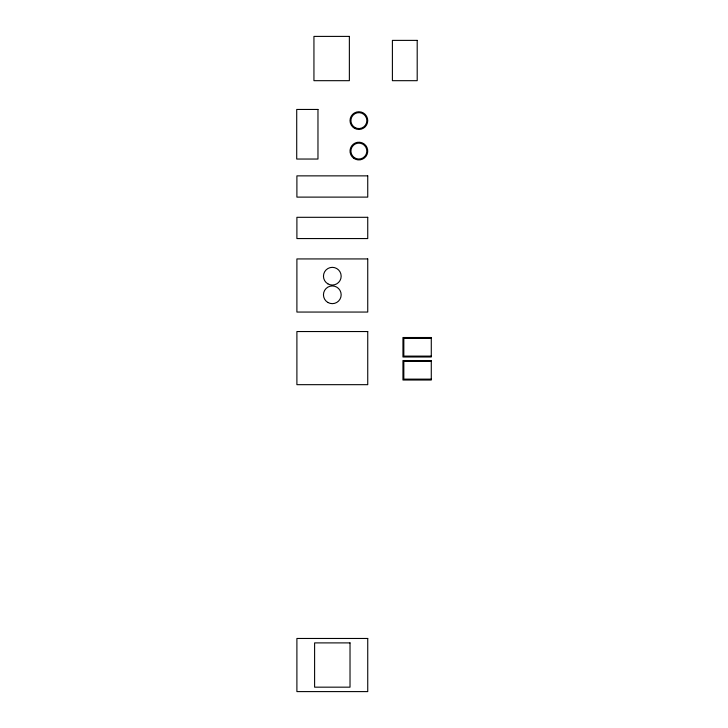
<?xml version="1.0" encoding="UTF-8"?>
<svg xmlns="http://www.w3.org/2000/svg" width="728" height="728" viewBox="0 0 728 728"><rect width="100%" height="100%" fill="white"/><g stroke="black" fill="none" stroke-linecap="round" stroke-linejoin="round"><path stroke-width="1.09" d="M431.285 338.402L403.831 338.402L403.831 356.11L431.285 356.11M431.285 361.425L403.831 361.425L403.831 379.133L431.285 379.133M349.367 36.4L313.941 36.4L313.941 80.681L349.367 80.681L349.367 36.4M417.199 40.386L392.401 40.386L392.401 80.681L417.199 80.681L417.199 40.386M317.972 109.455L296.715 109.455L296.715 159.041L317.972 159.041L317.972 109.455M367.74 175.867L296.897 175.867L296.897 197.115L367.74 197.115L367.74 175.867M367.74 217.308L296.897 217.308L296.897 238.566L367.74 238.566L367.74 217.308M367.74 258.931L296.897 258.931L296.897 312.057L367.74 312.057L367.74 258.931M367.74 331.54L296.897 331.54L296.897 384.675L367.74 384.675L367.74 331.54M431.285 337.51L402.948 337.51L402.948 356.993L431.285 356.993L431.285 337.51M431.285 360.533L402.948 360.533L402.948 380.016L431.285 380.016L431.285 360.533M367.74 638.465L296.897 638.465L296.897 691.6L367.74 691.6L367.74 638.465M350.022 642.897L314.605 642.897L314.605 687.168L350.022 687.168L350.022 642.897M354.454 128.274A8.854 8.854 0 0 0 367.74 120.611A8.854 8.854 0 0 0 354.454 112.94A8.854 8.854 0 0 0 354.454 128.274M354.9 127.509A7.972 7.972 0 0 0 366.848 120.611A7.972 7.972 0 0 0 354.9 113.705A7.972 7.972 0 0 0 354.9 127.509M353.671 158.24A8.854 8.854 0 0 0 367.686 151.997A8.854 8.854 0 0 0 355.282 142.979A8.854 8.854 0 0 0 353.671 158.24M354.199 157.521A7.972 7.972 0 0 0 366.803 151.906A7.972 7.972 0 0 0 355.637 143.789A7.972 7.972 0 0 0 354.199 157.521M327.891 302.466A8.854 8.854 0 0 0 341.168 294.795A8.854 8.854 0 0 0 327.891 287.123A8.854 8.854 0 0 0 327.891 302.466M327.891 283.865A8.854 8.854 0 0 0 341.168 276.194A8.854 8.854 0 0 0 327.891 268.532A8.854 8.854 0 0 0 327.891 283.865"/></g></svg>
